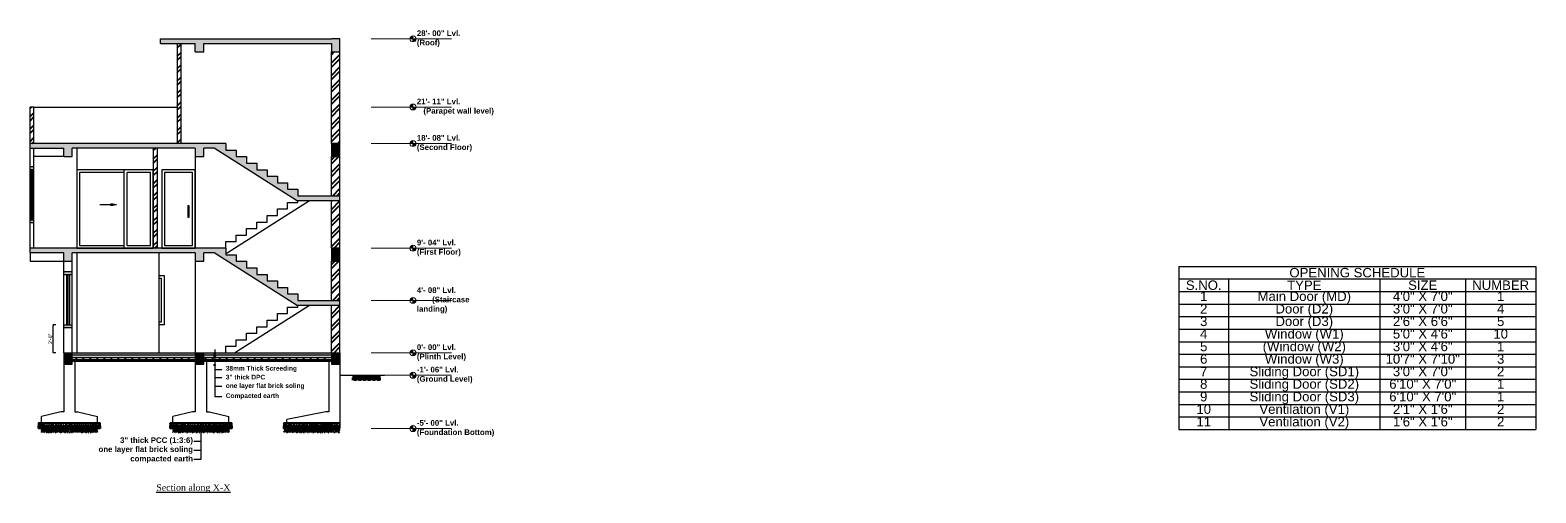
# Model space of a CAD drawing. Header units: inches. Extents: x 115570 to 265311, y 61168 to 314550.
# Drawn here: x 149531 to 151142, y 71288 to 71784 of the extents above; entities that cross this region are included whole.
import ezdxf

# ---------------------------------------------------------------- set-up
doc = ezdxf.new("R2010")
doc.units = ezdxf.units.IN
doc.header["$MEASUREMENT"] = 0
doc.linetypes.add('HIDDEN', pattern=[0.375, 0.25, -0.125])
doc.layers.get('0').update_dxf_attribs({"lineweight": 25})
for name, color, linetype, lineweight in [('0 dimension lines', 4, 'Continuous', 18), ('0 Hidden Line-0.09', 34, 'HIDDEN', 9), ('0 wall', 7, 'Continuous', 40), ('Dimension-0.13', 114, 'Continuous', 13), ('Text-0.2', 7, 'Continuous', 20)]:
    doc.layers.add(name, color=color, linetype=linetype, lineweight=lineweight)
doc.layers.add('doors and windows', color=240, linetype='Continuous')
doc.styles.add('arial', font='arial.ttf')
doc.styles.add('arial.', font='arial.ttf')
doc.styles.get("Standard").update_dxf_attribs({"font": 'arial.ttf'})
doc.dimstyles.new('boundary wall dimension line', dxfattribs={"dimscale": 0, "dimtxt": 4, "dimasz": 1, "dimexe": 0.5, "dimexo": 3, "dimgap": 1, "dimtad": 1, "dimdec": 0, "dimrnd": 0.25, "dimzin": 3, "dimdsep": 46, "dimlunit": 4, "dimtxsty": 'arial.', "dimblk": 'DOT', "dimcen": 3, "dimdle": 6, "dimclrd": 4, "dimclre": 256, "dimclrt": 7, "dimazin": 0, "dimtfac": 1, "dimtdec": 0, "dimtix": 1, "dimtmove": 2, "dimatfit": 3, "dimfxl": 3, "dimfxlon": 1, "dimtolj": 1, "dimtzin": 0, "dimlwd": -1, "dimlwe": -1, "dimarcsym": 0})
pattern_1 = [(225, (28770.473, 34744.41), (6.6291261, -6.6291261), []), (225, (28766.053, 34744.41), (6.6291261, -6.6291261), [])]
pattern_2 = [(0, (28770.4727, 34744.41), (0, 3.75), []), (90, (28770.473, 34744.41), (-7.5, 5e-16), [3.75, -3.75]), (90, (28774.223, 34744.41), (-7.5, 5e-16), [-3.75, 3.75])]

# ---------------------------------------------------------------- blocks, each defined once
blk = doc.blocks.new('A$C491C4D06')
at = {"layer": 'Dimension-0.13'}
for points in [[(0, 0), (0, 250, 0.4142136), (-250, 0)], [(0, -250, 0.4142136), (250, 0), (0, 0)]]:
    blk.add_hatch(color=256, dxfattribs=at).paths.add_polyline_path(points)
for p, q in [((0, -250), (0, 250)), ((-250, 0), (2739, 0))]:
    blk.add_line(p, q, dxfattribs=at)
blk.add_circle((0, 0), 250, dxfattribs=at)
blk = doc.blocks.new('_Dot')
at = {"color": 0, "linetype": 'ByBlock', "lineweight": -2}
blk.add_line((-0.5, 0), (-1, 0), dxfattribs=at)
at = {"color": 0, "linetype": 'ByBlock', "const_width": 0.5}
blk.add_lwpolyline([(-0.25, 0, 1), (0.25, 0, 1)], format="xyb", close=True, dxfattribs=at)
blk = doc.blocks.new('*D302')
at = {"transparency": 16777216}
for p, q in [((149559, 71468.2), (149555.5, 71468.2)), ((149559, 71438.2), (149555.5, 71438.2))]:
    blk.add_line(p, q, dxfattribs=at)
at = {"color": 4, "transparency": 16777216}
blk.add_line((149556, 71439.2), (149556, 71467.2), dxfattribs=at)
at = {"layer": 'Defpoints', "color": 0, "transparency": 16777216}
for p in [(149556, 71468.2), (149567.3, 71468.2), (149567.3, 71438.2)]:
    blk.add_point(p, dxfattribs=at)
at = {"color": 4, "transparency": 16777216}
for p, rotation in [((149556, 71468.2), 90), ((149556, 71438.2), 270)]:
    blk.add_blockref('_Dot', p, dxfattribs=dict(at, rotation=rotation))
at = {"color": 7, "transparency": 16777216, "insert": (149552.9, 71453.2), "char_height": 4, "attachment_point": 5, "rotation": 90, "style": 'arial.'}
blk.add_mtext('\\A1;2\'-6"', dxfattribs=at)
blk = doc.blocks.new('*T307')
at = {"color": 0, "linetype": 'ByBlock', "lineweight": -2, "transparency": 16777216}
for p, q in [((0, 0), (382.1, 0)), ((0, 0), (0, -174.5)), ((382.1, 0), (382.1, -174.5)), ((0, -13.4), (382.1, -13.4)), ((53.3, -13.4), (53.4, -174.5)), ((215.2, -13.4), (215.2, -174.5)), ((306.8, -13.4), (306.8, -174.5)), ((0, -26.9), (382.1, -26.8)), ((0, -40.3), (382.1, -40.3)), ((0, -53.7), (382.1, -53.7)), ((0, -67.1), (382.1, -67.1)), ((0, -80.6), (382.1, -80.5)), ((0, -94), (382.1, -94)), ((0, -107.4), (382.1, -107.4)), ((0, -120.8), (382.1, -120.8)), ((0, -134.3), (382.1, -134.2)), ((0, -147.7), (382.1, -147.7)), ((0, -161.1), (382.1, -161.1)), ((0, -174.5), (382.1, -174.5))]:
    blk.add_line(p, q, dxfattribs=at)
at = {"color": 0, "transparency": 16777216, "rotation": 0.0006}
for s, insert, char_height, width, attachment_point in [('S.NO.', (26.7, -20.1), 10.06, 53.343, 5), ('TYPE', (134.3, -20.1), 10.06, 161.846, 5), ('OPENING SCHEDULE', (191, -6.7), 10.064, 382.054, 5), ('SIZE', (261, -20.1), 10.06, 91.564, 5), ('NUMBER', (344.4, -20.1), 10.06, 75.281, 5), ('1', (26.7, -26.9), 10.1, 53.343, 2), ('Main Door (MD)', (134.3, -26.9), 10.064, 161.846, 2), ('4\'0" X 7\'0"', (261, -26.9), 10.064, 91.564, 2), ('1', (344.4, -26.9), 10.1, 75.281, 2), ('2', (26.7, -40.3), 10.1, 53.343, 2), ('Door (D2)', (134.3, -40.3), 10.06, 161.846, 2), ('3\'0" X 7\'0"', (261, -40.3), 10.064, 91.564, 2), ('4', (344.4, -40.3), 10.1, 75.281, 2), ('3', (26.7, -53.7), 10.1, 53.343, 2), ('Door (D3)', (134.3, -53.7), 10.06, 161.846, 2), ('2\'6" X 6\'6"', (261, -53.7), 10.064, 91.564, 2), ('5', (344.4, -53.7), 10.1, 75.281, 2), ('4', (26.7, -67.1), 10.1, 53.343, 2), ('(Window (W2)', (134.3, -80.6), 10.064, 161.846, 2), ('Window (W1)', (134.3, -67.1), 10.064, 161.846, 2), ('5\'0" X 4\'6"', (261, -67.1), 10.064, 91.564, 2), ('3\'0" X 4\'6"', (261, -80.6), 10.064, 91.564, 2), ('10', (344.4, -67.1), 10.06, 75.281, 2), ('5', (26.7, -80.6), 10.1, 53.343, 2), ('6', (26.7, -94), 10.1, 53.343, 2), ('Window (W3)', (134.3, -94), 10.064, 161.846, 2), ('10\'7" X 7\'10"', (261, -94), 10.064, 91.564, 2), ('3', (344.4, -94), 10.1, 75.281, 2), ('1', (344.4, -80.6), 10.1, 75.281, 2), ('7', (26.7, -107.4), 10.1, 53.343, 2), ('Sliding Door (SD1)', (134.3, -107.4), 10.064, 161.846, 2), ('3\'0" X 7\'0"', (261, -107.4), 10.064, 91.564, 2), ('2', (344.4, -107.4), 10.1, 75.281, 2), ('8', (26.7, -120.8), 10.1, 53.343, 2), ('Sliding Door (SD2)', (134.3, -120.8), 10.064, 161.846, 2), ('6\'10" X 7\'0"', (261, -120.8), 10.064, 91.564, 2), ('1', (344.4, -120.8), 10.1, 75.281, 2), ('9', (26.7, -134.3), 10.1, 53.343, 2), ('Sliding Door (SD3)', (134.3, -134.3), 10.064, 161.846, 2), ('6\'10" X 7\'0"', (261, -134.3), 10.064, 91.564, 2), ('1', (344.4, -134.3), 10.1, 75.281, 2), ('10', (26.7, -147.7), 10.06, 53.343, 2), ('Ventilation (V1)', (134.3, -147.7), 10.064, 161.846, 2), ('Ventilation (V2)', (134.3, -161.1), 10.064, 161.846, 2), ('2\'1" X 1\'6" ', (261, -147.7), 10.064, 91.564, 2), ('1\'6" X 1\'6"', (261, -161.1), 10.064, 91.564, 2), ('2', (344.4, -147.7), 10.1, 75.281, 2), ('2', (344.4, -161.1), 10.1, 75.281, 2), ('11', (26.7, -161.1), 10.06, 53.343, 2)]:
    blk.add_mtext(s, dxfattribs=dict(at, insert=insert, char_height=char_height, width=width, attachment_point=attachment_point))

msp = doc.modelspace()

# ---------------------------------------------------------------- hatches: boundary and pattern name
at = {"transparency": 33554610}
h = msp.add_hatch(color=6, dxfattribs=at)
h.dxf.hatch_style = 1
h.paths.add_polyline_path([(149617.68, 71597.57), (149623.92, 71596.55), (149617.68, 71595.53)])
at = {"layer": '0 dimension lines', "ltscale": 10, "transparency": 33554562}
h = msp.add_hatch(color=0, dxfattribs=at)
h.dxf.hatch_style = 1
h.paths.add_polyline_path([(149714.08, 71361.63), (149714.08, 71360.63, -0.4142136), (149713.57, 71361.13, -0.4142136)])
h.paths.add_polyline_path([(149714.08, 71361.63, -0.4142136), (149714.58, 71361.13, -0.4142136), (149714.08, 71360.63)])
h = msp.add_hatch(color=0, dxfattribs=at)
h.dxf.hatch_style = 1
h.paths.add_polyline_path([(149714.08, 71359.06), (149714.08, 71358.06, -0.4142136), (149713.57, 71358.56, -0.4142136)])
h.paths.add_polyline_path([(149714.08, 71359.06, -0.4142136), (149714.58, 71358.56, -0.4142136), (149714.08, 71358.06)])
h = msp.add_hatch(color=0, dxfattribs=at)
h.dxf.hatch_style = 1
h.paths.add_polyline_path([(149714.08, 71356.51), (149714.08, 71355.51, -0.4142136), (149713.57, 71356.01, -0.4142136)])
h.paths.add_polyline_path([(149714.08, 71356.51, -0.4142136), (149714.58, 71356.01, -0.4142136), (149714.08, 71355.51)])
at = {"layer": '0 wall', "transparency": 33554559}
h = msp.add_hatch(color=256, dxfattribs=at)
h.dxf.hatch_style = 1
h.paths.add_polyline_path([(149717.08, 71769.16), (149853.83, 71769.16), (149853.83, 71760.16), (149862.83, 71760.16), (149862.83, 71774.16), (149853.83, 71774.16), (149670.83, 71774.16), (149670.83, 71769.16), (149708.08, 71769.16), (149708.08, 71760.16), (149717.08, 71760.16)])
at = {"layer": '0 wall', "transparency": 33554585}
h = msp.add_hatch(dxfattribs=at)
h.set_pattern_fill('ANSI32', color=256, scale=25, angle=180)
h.set_pattern_definition(pattern_1)
h.paths.add_polyline_path([(149692.83, 71769.16), (149688.83, 71769.16), (149688.83, 71662.16), (149692.83, 71662.16)])
h = msp.add_hatch(dxfattribs=at)
h.set_pattern_fill('ANSI32', color=256, scale=25, angle=180)
h.set_pattern_definition(pattern_1)
h.paths.add_polyline_path([(149862.83, 71760.16), (149853.83, 71760.16), (149853.83, 71662.16), (149862.83, 71662.16)])
h = msp.add_hatch(dxfattribs=at)
h.set_pattern_fill('ANSI32', color=256, scale=25, angle=180)
h.set_pattern_definition(pattern_1)
h.paths.add_polyline_path([(149535.33, 71701.16), (149531.33, 71701.16), (149531.33, 71662.16), (149535.33, 71662.16)])
at = {"layer": '0 wall', "transparency": 33554559}
h = msp.add_hatch(color=256, dxfattribs=at)
h.dxf.hatch_style = 1
h.paths.add_polyline_path([(149817.82, 71613.16), (149806.82, 71613.16), (149806.82, 71620.16), (149795.82, 71620.16), (149795.82, 71627.16), (149784.82, 71627.16), (149784.82, 71634.16), (149773.82, 71634.16), (149773.82, 71641.16), (149762.82, 71641.16), (149762.82, 71648.16), (149751.82, 71648.16), (149751.82, 71655.16), (149740.82, 71655.16), (149740.82, 71662.16), (149531.33, 71662.16), (149531.33, 71657.16), (149567.33, 71657.16), (149567.33, 71648.16), (149576.33, 71648.16), (149576.33, 71657.16), (149708.08, 71657.16), (149708.08, 71648.16), (149717.08, 71648.16), (149717.08, 71657.16), (149728.37, 71657.16), (149816.37, 71601.16), (149862.83, 71601.16), (149862.83, 71606.16), (149817.82, 71606.16)])
at = {"layer": '0 wall', "transparency": 33554585}
h = msp.add_hatch(dxfattribs=at)
h.set_pattern_fill('ANSI32', color=256, scale=25, angle=180)
h.set_pattern_definition([(225, (28157.619, 34564.384), (6.6291261, -6.6291261), []), (225, (28153.1995, 34564.384), (6.6291261, -6.6291261), [])])
h.paths.add_polyline_path([(149667.08, 71657.16), (149663.08, 71657.16), (149663.08, 71550.16), (149667.08, 71550.16)])
at = {"layer": '0 wall', "transparency": 33554559}
h = msp.add_hatch(color=256, dxfattribs=at)
h.dxf.hatch_style = 1
h.paths.add_polyline_path([(149862.83, 71662.16), (149853.83, 71662.16), (149853.83, 71648.16), (149862.83, 71648.16)])
at = {"layer": '0 wall', "transparency": 33554585}
h = msp.add_hatch(dxfattribs=at)
h.set_pattern_fill('ANSI32', color=256, scale=25, angle=180)
h.set_pattern_definition([(225, (27574.707, 34545.426), (6.6291261, -6.6291261), []), (225, (27570.287, 34545.426), (6.6291261, -6.6291261), [])])
h.paths.add_polyline_path([(149853.83, 71606.16), (149862.83, 71606.16), (149862.83, 71648.16), (149853.83, 71648.16)])
h.paths.add_polyline_path([(149862.83, 71601.16), (149853.83, 71601.16), (149853.83, 71550.16), (149862.83, 71550.16)])
at = {"layer": '0 wall', "transparency": 33554559}
h = msp.add_hatch(color=256, dxfattribs=at)
h.dxf.hatch_style = 1
h.paths.add_polyline_path([(149535.33, 71580.16), (149531.33, 71580.16), (149531.33, 71577.16), (149535.33, 71577.16)])
h.paths.add_polyline_path([(149535.33, 71637.16), (149531.33, 71637.16), (149531.33, 71634.16), (149535.33, 71634.16)])
h = msp.add_hatch(color=256, dxfattribs=at)
h.dxf.hatch_style = 1
h.paths.add_polyline_path([(149817.82, 71501.16), (149806.82, 71501.16), (149806.82, 71508.16), (149795.82, 71508.16), (149795.82, 71515.16), (149784.82, 71515.16), (149784.82, 71522.16), (149773.82, 71522.16), (149773.82, 71529.16), (149762.82, 71529.16), (149762.82, 71536.16), (149751.82, 71536.16), (149751.82, 71543.16), (149740.82, 71543.16), (149740.82, 71550.16), (149531.33, 71550.16), (149531.33, 71545.16), (149567.33, 71545.16), (149567.33, 71536.16), (149576.33, 71536.16), (149576.33, 71545.16), (149708.08, 71545.16), (149708.08, 71536.16), (149717.08, 71536.16), (149717.08, 71545.16), (149728.37, 71545.16), (149816.37, 71489.16), (149862.83, 71489.16), (149862.83, 71494.16), (149817.82, 71494.16)])
h = msp.add_hatch(color=256, dxfattribs=at)
h.dxf.hatch_style = 1
h.paths.add_polyline_path([(149862.83, 71550.16), (149853.83, 71550.16), (149853.83, 71536.16), (149862.83, 71536.16)])
at = {"layer": '0 wall', "transparency": 33554585}
h = msp.add_hatch(dxfattribs=at)
h.set_pattern_fill('ANSI32', color=256, scale=25, angle=180)
h.set_pattern_definition([(225, (27574.707, 34433.426), (6.6291261, -6.6291261), []), (225, (27570.287, 34433.426), (6.6291261, -6.6291261), [])])
h.paths.add_polyline_path([(149853.83, 71494.16), (149862.83, 71494.16), (149862.83, 71536.16), (149853.83, 71536.16)])
h.paths.add_polyline_path([(149862.83, 71489.16), (149853.83, 71489.16), (149853.83, 71438.16), (149862.83, 71438.16)])
at = {"layer": '0 wall', "transparency": 33554559}
h = msp.add_hatch(color=256, dxfattribs=at)
h.dxf.hatch_style = 1
h.paths.add_polyline_path([(149576.33, 71525.16), (149567.33, 71525.16), (149567.33, 71522.16), (149576.33, 71522.16)])
h.paths.add_polyline_path([(149576.33, 71468.16), (149567.33, 71468.16), (149567.33, 71465.16), (149576.33, 71465.16)])
h = msp.add_hatch(color=256, dxfattribs=at)
h.dxf.hatch_style = 1
h.paths.add_polyline_path([(149576.33, 71438.16), (149567.33, 71438.16), (149567.33, 71426.16), (149576.33, 71426.16)])
at = {"layer": '0 wall', "transparency": 33554562}
h = msp.add_hatch(color=0, dxfattribs=at)
h.dxf.hatch_style = 1
h.paths.add_polyline_path([(149576.33, 71438.16), (149576.33, 71436.16), (149708.08, 71436.16), (149708.08, 71438.16)])
h = msp.add_hatch(color=0, dxfattribs=at)
h.dxf.hatch_style = 1
h.paths.add_polyline_path([(149576.33, 71436.16), (149576.33, 71433.16), (149708.08, 71433.16), (149708.08, 71436.16)])
h = msp.add_hatch(dxfattribs=at)
h.set_pattern_fill('BRICK', color=0, scale=15)
h.set_pattern_definition([(0, (28624.723, 34744.41), (0, 3.75), []), (90, (28624.723, 34744.41), (-7.5, 5e-16), [3.75, -3.75]), (90, (28628.473, 34744.41), (-7.5, 5e-16), [-3.75, 3.75])])
h.paths.add_polyline_path([(149576.33, 71433.16), (149576.33, 71429.16), (149708.08, 71429.16), (149708.08, 71433.16)])
at = {"layer": '0 wall', "transparency": 33554559}
h = msp.add_hatch(color=256, dxfattribs=at)
h.dxf.hatch_style = 1
h.paths.add_polyline_path([(149717.08, 71438.16), (149708.08, 71438.16), (149708.08, 71426.16), (149717.08, 71426.16)])
at = {"layer": '0 wall', "transparency": 33554562}
h = msp.add_hatch(color=0, dxfattribs=at)
h.dxf.hatch_style = 1
h.paths.add_polyline_path([(149853.83, 71436.16), (149853.83, 71438.16), (149717.08, 71438.16), (149717.08, 71436.16)])
h = msp.add_hatch(color=0, dxfattribs=at)
h.dxf.hatch_style = 1
h.paths.add_polyline_path([(149853.83, 71433.16), (149853.83, 71436.16), (149717.08, 71436.16), (149717.08, 71433.16)])
h = msp.add_hatch(dxfattribs=at)
h.set_pattern_fill('BRICK', color=0, scale=15)
h.set_pattern_definition(pattern_2)
h.paths.add_polyline_path([(149853.83, 71429.16), (149853.83, 71433.16), (149717.08, 71433.16), (149717.08, 71429.16)])
at = {"layer": '0 wall', "transparency": 33554559}
h = msp.add_hatch(color=256, dxfattribs=at)
h.dxf.hatch_style = 1
h.paths.add_polyline_path([(149862.83, 71438.16), (149853.83, 71438.16), (149853.83, 71426.16), (149862.83, 71426.16)])
h = msp.add_hatch(dxfattribs=at)
h.set_pattern_fill('EARTH', color=256, scale=10)
h.set_pattern_definition([(0, (33477.9178, 34389.3053), (2.5, 2.5), [2.5, -2.5]), (0, (33477.9178, 34390.2428), (2.5, 2.5), [2.5, -2.5]), (0, (33477.9178, 34391.1803), (2.5, 2.5), [2.5, -2.5]), (90, (33478.2303, 34391.4928), (-2.5, 2.5), [2.5, -2.5]), (90, (33479.1678, 34391.4928), (-2.5, 2.5), [2.5, -2.5]), (90, (33480.1053, 34391.4928), (-2.5, 2.5), [2.5, -2.5])])
h.paths.add_polyline_path([(149906.29, 71414.19), (149876.22, 71414.19), (149876.22, 71408.7), (149906.29, 71408.7)])
at = {"layer": '0 wall', "transparency": 33554562}
h = msp.add_hatch(dxfattribs=at)
h.set_pattern_fill('AR-CONC', color=0, scale=0.5, angle=30)
h.set_pattern_definition([(80, (-129624.4023, 99048.0557), (3.262708034, 1.52142574), [0.375, -4.125]), (25, (-129624.4023, 99048.0557), (-2.481291233, 2.910209148), [0.3, -3.3]), (130.4514445, (-129624.1305, 99048.1824), (0.78141681, 4.43163485), [0.31870096, -3.50571056]), (76.1842, (-129624.9023, 99048.9217), (5.035088724, 1.95138382), [0.5625, -6.1875]), (126.6356355, (-129624.483, 99049.0843), (1.61190844, 6.55471214), [0.47805171, -5.2585688]), (21.184164, (-129624.9023, 99048.9217), (1.61190844, 6.55471213), [0.45, -4.95]), (51, (-129624.3443, 99048.9552), (3.59123058, -0.251123307), [0.375, -4.125]), (356, (-129624.3443, 99048.955), (-0.75928882, 3.748280133), [0.3, -3.3]), (101.4514447, (-129624.045, 99048.9342), (2.831941733, 3.4971568), [0.31870095, -3.50571056]), (67.5, (-129624.4023, 99048.0557), (-0.7795809165, 1.471872309), [0, -3.26, 0, -3.35, 0, -3.3125]), (37.5, (-129624.4023, 99048.0557), (0.153095232, 2.365526654), [0, -1.91, 0, -3.185, 0, -1.2625]), (357.5, (-129625.368, 99047.4982), (2.3679061335, 1.236890631), [0, -1.25, 0, -3.9, 0, -5.175]), (347.5, (-129625.801, 99047.2482), (2.275007733, 1.891432712), [0, -1.625, 0, -2.59, 0, -3.675])])
h.paths.add_polyline_path([(149606.33, 71363.16), (149540.33, 71363.16), (149540.33, 71360.16), (149606.33, 71360.16)])
h = msp.add_hatch(dxfattribs=at)
h.set_pattern_fill('BRICK', color=0, scale=15)
h.set_pattern_definition([(0, (28629.7268, 34744.41), (0, 3.75), []), (90, (28629.727, 34744.41), (-7.5, 5e-16), [3.75, -3.75]), (90, (28633.477, 34744.41), (-7.5, 5e-16), [-3.75, 3.75])])
h.paths.add_polyline_path([(149606.33, 71360.16), (149573.33, 71360.16), (149573.33, 71357.61, -0.3873206), (149573.83, 71357.16), (149606.33, 71357.16)])
h.paths.add_polyline_path([(149573.33, 71360.16), (149540.33, 71360.16), (149540.33, 71357.16), (149572.83, 71357.16, -0.3873206), (149573.33, 71357.61)])
h = msp.add_hatch(dxfattribs=at)
h.set_pattern_fill('EARTH', color=0, scale=15, angle=30)
h.set_pattern_definition([(30, (-129624.4023, 99048.0557), (1.372595264, 5.122595264), [3.75, -3.75]), (30, (-129625.1055, 99049.2735), (1.372595264, 5.122595264), [3.75, -3.75]), (30, (-129625.8086, 99050.4913), (1.372595264, 5.122595264), [3.75, -3.75]), (120, (-129625.637, 99051.1317), (-5.122595264, 1.372595264), [3.75, -3.75]), (120, (-129624.419, 99051.8348), (-5.122595264, 1.372595264), [3.75, -3.75]), (120, (-129623.2013, 99052.538), (-5.122595264, 1.372595264), [3.75, -3.75])])
h.paths.add_polyline_path([(149573.33, 71354.04, -0.4142136), (149572.83, 71354.54, -0.4142136), (149573.33, 71355.04), (149573.33, 71356.61, -0.4416278), (149572.83, 71357.16), (149543.26, 71357.16), (149543.26, 71352.83), (149573.33, 71352.83)])
h.paths.add_polyline_path([(149603.82, 71357.16), (149573.83, 71357.16, -0.4416278), (149573.33, 71356.61), (149573.33, 71355.04, -0.4142136), (149573.83, 71354.54, -0.4142136), (149573.33, 71354.04), (149573.33, 71352.83), (149603.82, 71352.83)])
h = msp.add_hatch(dxfattribs=at)
h.set_pattern_fill('AR-CONC', color=0, scale=0.5, angle=30)
h.set_pattern_definition([(80, (-129483.6564, 99048.0557), (3.262708034, 1.52142574), [0.375, -4.125]), (25, (-129483.6564, 99048.0557), (-2.481291233, 2.910209148), [0.3, -3.3]), (130.4514445, (-129483.3845, 99048.1824), (0.78141681, 4.43163485), [0.31870096, -3.50571056]), (76.1842, (-129484.1564, 99048.9217), (5.035088724, 1.95138382), [0.5625, -6.1875]), (126.6356355, (-129483.737, 99049.0843), (1.61190844, 6.55471214), [0.47805171, -5.2585688]), (21.184164, (-129484.1564, 99048.9217), (1.61190844, 6.55471213), [0.45, -4.95]), (51, (-129483.5984, 99048.9552), (3.59123058, -0.251123307), [0.375, -4.125]), (356, (-129483.5984, 99048.955), (-0.75928882, 3.748280133), [0.3, -3.3]), (101.4514447, (-129483.299, 99048.9342), (2.831941733, 3.4971568), [0.31870095, -3.50571056]), (67.5, (-129483.6564, 99048.0557), (-0.7795809165, 1.471872309), [0, -3.26, 0, -3.35, 0, -3.3125]), (37.5, (-129483.6564, 99048.0557), (0.153095232, 2.365526654), [0, -1.91, 0, -3.185, 0, -1.2625]), (357.5, (-129484.622, 99047.4982), (2.3679061335, 1.236890631), [0, -1.25, 0, -3.9, 0, -5.175]), (347.5, (-129485.055, 99047.2482), (2.275007733, 1.891432712), [0, -1.625, 0, -2.59, 0, -3.675])])
h.paths.add_polyline_path([(149747.08, 71363.16), (149681.08, 71363.16), (149681.08, 71360.16), (149747.08, 71360.16)])
h = msp.add_hatch(dxfattribs=at)
h.set_pattern_fill('BRICK', color=0, scale=15)
h.set_pattern_definition(pattern_2)
h.paths.add_polyline_path([(149747.08, 71360.16), (149714.08, 71360.16), (149714.08, 71357.61, -0.3873206), (149714.57, 71357.16), (149747.08, 71357.16)])
h.paths.add_polyline_path([(149714.08, 71360.16), (149681.08, 71360.16), (149681.08, 71357.16), (149713.58, 71357.16, -0.3873206), (149714.08, 71357.61)])
h = msp.add_hatch(dxfattribs=at)
h.set_pattern_fill('EARTH', color=0, scale=15, angle=30)
h.set_pattern_definition([(30, (-129483.6564, 99048.0557), (1.372595264, 5.122595264), [3.75, -3.75]), (30, (-129484.3596, 99049.2735), (1.372595264, 5.122595264), [3.75, -3.75]), (30, (-129485.0627, 99050.4913), (1.372595264, 5.122595264), [3.75, -3.75]), (120, (-129484.891, 99051.1317), (-5.122595264, 1.372595264), [3.75, -3.75]), (120, (-129483.6733, 99051.8348), (-5.122595264, 1.372595264), [3.75, -3.75]), (120, (-129482.4554, 99052.538), (-5.122595264, 1.372595264), [3.75, -3.75])])
h.paths.add_polyline_path([(149714.08, 71354.04, -0.4142136), (149713.57, 71354.54, -0.4142136), (149714.08, 71355.04), (149714.08, 71356.61, -0.4416278), (149713.58, 71357.16), (149684.01, 71357.16), (149684.01, 71352.83), (149714.08, 71352.83)])
h.paths.add_polyline_path([(149744.57, 71357.16), (149714.57, 71357.16, -0.4416278), (149714.08, 71356.61), (149714.08, 71355.04, -0.4142136), (149714.58, 71354.54, -0.4142136), (149714.08, 71354.04), (149714.08, 71352.83), (149744.57, 71352.83)])
h = msp.add_hatch(dxfattribs=at)
h.set_pattern_fill('AR-CONC', color=0, scale=0.5, angle=30)
h.set_pattern_definition([(80, (-129744.2107, 99048.0557), (3.262708034, 1.52142574), [0.375, -4.125]), (25, (-129744.2107, 99048.0557), (-2.481291233, 2.910209148), [0.3, -3.3]), (130.4514445, (-129743.9388, 99048.1824), (0.78141681, 4.43163485), [0.31870096, -3.50571056]), (76.1842, (-129744.7107, 99048.9217), (5.035088724, 1.95138382), [0.5625, -6.1875]), (126.6356355, (-129744.291, 99049.0843), (1.61190844, 6.55471214), [0.47805171, -5.2585688]), (21.184164, (-129744.7107, 99048.9217), (1.61190844, 6.55471213), [0.45, -4.95]), (51, (-129744.1527, 99048.9552), (3.59123058, -0.251123307), [0.375, -4.125]), (356, (-129744.1527, 99048.955), (-0.75928882, 3.748280133), [0.3, -3.3]), (101.4514447, (-129743.8534, 99048.9342), (2.831941733, 3.4971568), [0.31870095, -3.50571056]), (67.5, (-129744.2107, 99048.0557), (-0.7795809165, 1.471872309), [0, -3.26, 0, -3.35, 0, -3.3125]), (37.5, (-129744.2107, 99048.0557), (0.153095232, 2.365526654), [0, -1.91, 0, -3.185, 0, -1.2625]), (357.5, (-129745.1763, 99047.4982), (2.3679061335, 1.236890631), [0, -1.25, 0, -3.9, 0, -5.175]), (347.5, (-129745.6093, 99047.2482), (2.275007733, 1.891432712), [0, -1.625, 0, -2.59, 0, -3.675])])
h.paths.add_polyline_path([(149862.83, 71363.16), (149862.83, 71360.16), (149802.83, 71360.16), (149802.83, 71363.16)])
h = msp.add_hatch(dxfattribs=at)
h.set_pattern_fill('BRICK', color=0, scale=15)
h.set_pattern_definition(pattern_2)
edge = h.paths.add_edge_path()
edge.add_line((149856.83, 71360.16), (149802.83, 71360.16))
edge.add_line((149802.83, 71360.16), (149802.83, 71357.16))
edge.add_line((149802.83, 71357.16), (149856.33, 71357.16))
edge.add_arc((149856.83, 71357.11), 0.501, 450, 534.68965, ccw=False)
edge.add_line((149856.83, 71357.61), (149856.83, 71360.16))
edge = h.paths.add_edge_path()
edge.add_line((149862.83, 71360.16), (149862.83, 71357.16))
edge.add_line((149862.83, 71357.16), (149857.32, 71357.16))
edge.add_arc((149856.83, 71357.11), 0.501, 365.31035, 450)
edge.add_line((149856.83, 71357.61), (149856.83, 71360.16))
edge.add_line((149856.83, 71360.16), (149862.83, 71360.16))
h = msp.add_hatch(dxfattribs=at)
h.set_pattern_fill('EARTH', color=0, scale=15, angle=30)
h.set_pattern_definition([(30, (-129744.2107, 99048.0557), (1.372595264, 5.122595264), [3.75, -3.75]), (30, (-129744.9138, 99049.2735), (1.372595264, 5.122595264), [3.75, -3.75]), (30, (-129745.617, 99050.4913), (1.372595264, 5.122595264), [3.75, -3.75]), (120, (-129745.4454, 99051.1317), (-5.122595264, 1.372595264), [3.75, -3.75]), (120, (-129744.2275, 99051.8348), (-5.122595264, 1.372595264), [3.75, -3.75]), (120, (-129743.0097, 99052.538), (-5.122595264, 1.372595264), [3.75, -3.75])])
edge = h.paths.add_edge_path()
edge.add_arc((149856.83, 71354.54), 0.501, 180, 270, ccw=False)
edge.add_arc((149856.83, 71354.54), 0.501, 450, 540, ccw=False)
edge.add_line((149856.83, 71355.04), (149856.83, 71356.61))
edge.add_arc((149856.83, 71357.11), 0.501, 174.68965, 270, ccw=False)
edge.add_line((149856.33, 71357.16), (149802.83, 71357.16))
edge.add_line((149802.83, 71357.16), (149802.83, 71352.83))
edge.add_line((149802.83, 71352.83), (149856.83, 71352.83))
edge.add_line((149856.83, 71352.83), (149856.83, 71354.04))
edge = h.paths.add_edge_path()
edge.add_line((149862.83, 71357.16), (149857.32, 71357.16))
edge.add_arc((149856.83, 71357.11), 0.501, 270, 365.31035, ccw=False)
edge.add_line((149856.83, 71356.61), (149856.83, 71355.04))
edge.add_arc((149856.83, 71354.54), 0.501, 360, 450, ccw=False)
edge.add_arc((149856.83, 71354.54), 0.501, 270, 360, ccw=False)
edge.add_line((149856.83, 71354.04), (149856.83, 71352.83))
edge.add_line((149856.83, 71352.83), (149862.83, 71352.83))
edge.add_line((149862.83, 71352.83), (149862.83, 71357.16))

# ---------------------------------------------------------------- linework, layer by layer
for p, q in [((149670.83, 71774.16), (149853.83, 71774.16)), ((149670.83, 71769.16), (149670.83, 71774.16)), ((149862.83, 71774.16), (149853.83, 71774.16)), ((149862.83, 71662.16), (149862.83, 71774.16)), ((149670.83, 71769.16), (149708.08, 71769.16)), ((149688.83, 71769.16), (149688.83, 71662.16)), ((149692.83, 71662.16), (149692.83, 71769.16)), ((149708.08, 71760.16), (149708.08, 71769.16)), ((149708.08, 71760.16), (149717.08, 71760.16)), ((149717.08, 71760.16), (149717.08, 71769.16)), ((149717.08, 71769.16), (149853.83, 71769.16)), ((149853.83, 71769.16), (149853.83, 71760.16)), ((149853.83, 71662.16), (149853.83, 71760.16)), ((149853.83, 71760.16), (149862.83, 71760.16)), ((149531.33, 71662.16), (149531.33, 71701.16)), ((149535.33, 71701.16), (149531.33, 71701.16)), ((149535.33, 71662.16), (149535.33, 71701.16)), ((149740.82, 71662.16), (149531.33, 71662.16)), ((149531.33, 71545.16), (149531.33, 71662.16)), ((149531.33, 71657.16), (149567.33, 71657.16)), ((149535.33, 71550.16), (149535.33, 71657.16)), ((149567.33, 71648.16), (149567.33, 71657.16)), ((149576.33, 71648.16), (149576.33, 71657.16)), ((149708.08, 71657.16), (149576.33, 71657.16)), ((149581.33, 71657.16), (149581.33, 71550.16)), ((149663.08, 71657.16), (149663.08, 71550.16)), ((149667.08, 71657.16), (149667.08, 71550.16)), ((149708.08, 71657.16), (149708.08, 71648.16)), ((149728.37, 71657.16), (149717.08, 71657.16)), ((149717.08, 71648.16), (149717.08, 71657.16)), ((149816.37, 71601.16), (149728.37, 71657.16)), ((149853.83, 71662.16), (149853.83, 71648.16)), ((149862.83, 71662.16), (149853.83, 71662.16)), ((149862.83, 71550.16), (149862.83, 71662.16)), ((149567.33, 71648.16), (149576.33, 71648.16)), ((149708.08, 71648.16), (149717.08, 71648.16)), ((149853.83, 71606.16), (149853.83, 71648.16)), ((149853.83, 71648.16), (149862.83, 71648.16)), ((149816.37, 71601.16), (149862.83, 71601.16)), ((149817.82, 71606.16), (149862.83, 71606.16)), ((149853.83, 71550.16), (149853.83, 71601.16)), ((149740.82, 71550.16), (149531.33, 71550.16)), ((149567.33, 71545.16), (149531.33, 71545.16)), ((149567.33, 71438.16), (149567.33, 71545.16)), ((149576.33, 71536.16), (149576.33, 71545.16)), ((149708.08, 71545.16), (149576.33, 71545.16)), ((149708.08, 71545.16), (149708.08, 71536.16)), ((149717.08, 71536.16), (149717.08, 71545.16)), ((149728.37, 71545.16), (149717.08, 71545.16)), ((149816.37, 71489.16), (149728.37, 71545.16)), ((149853.83, 71550.16), (149853.83, 71536.16)), ((149862.83, 71550.16), (149853.83, 71550.16)), ((149862.83, 71438.16), (149862.83, 71550.16)), ((149567.33, 71536.16), (149576.33, 71536.16)), ((149576.33, 71438.16), (149576.33, 71536.16)), ((149708.08, 71536.16), (149717.08, 71536.16)), ((149853.83, 71536.16), (149862.83, 71536.16)), ((149853.83, 71494.16), (149853.83, 71536.16)), ((149816.37, 71489.16), (149862.83, 71489.16)), ((149817.82, 71494.16), (149862.83, 71494.16)), ((149853.83, 71438.16), (149853.83, 71489.16)), ((149567.33, 71438.16), (149862.83, 71438.16)), ((149567.33, 71438.16), (149567.33, 71426.16)), ((149567.33, 71438.16), (149567.33, 71375.16)), ((149576.33, 71426.16), (149576.33, 71438.16)), ((149576.33, 71436.16), (149708.08, 71436.16)), ((149576.33, 71433.16), (149708.08, 71433.16)), ((149576.33, 71433.16), (149708.08, 71433.16)), ((149708.08, 71438.16), (149708.08, 71426.16)), ((149708.08, 71438.16), (149708.08, 71375.16)), ((149717.08, 71426.16), (149717.08, 71438.16)), ((149717.08, 71436.16), (149853.83, 71436.16)), ((149717.08, 71433.16), (149853.83, 71433.16)), ((149717.08, 71433.16), (149853.83, 71433.16)), ((149853.83, 71438.16), (149853.83, 71426.16)), ((149862.83, 71426.16), (149862.83, 71438.16)), ((149862.83, 71438.16), (149862.83, 71357.16)), ((149567.33, 71426.16), (149576.33, 71426.16)), ((149576.33, 71429.16), (149708.08, 71429.16)), ((149579.33, 71429.16), (149579.33, 71375.16)), ((149708.08, 71426.16), (149717.08, 71426.16)), ((149717.08, 71429.16), (149853.83, 71429.16)), ((149720.08, 71429.16), (149720.08, 71375.16)), ((149850.83, 71429.16), (149850.83, 71375.16)), ((149853.83, 71426.16), (149862.83, 71426.16)), ((149862.83, 71414.19), (149910.52, 71414.19)), ((149564.33, 71375.16), (149543.33, 71370.16)), ((149543.33, 71363.16), (149543.33, 71370.16)), ((149567.33, 71375.16), (149564.33, 71375.16)), ((149579.33, 71375.16), (149582.33, 71375.16)), ((149582.33, 71375.16), (149603.33, 71370.16)), ((149603.33, 71363.16), (149603.33, 71370.16)), ((149705.08, 71375.16), (149684.08, 71370.16)), ((149684.08, 71363.16), (149684.08, 71370.16)), ((149708.08, 71375.16), (149705.08, 71375.16)), ((149720.08, 71375.16), (149723.08, 71375.16)), ((149723.08, 71375.16), (149744.08, 71370.16)), ((149744.08, 71363.16), (149744.08, 71370.16)), ((149847.83, 71375.16), (149805.83, 71366.66)), ((149805.83, 71363.16), (149805.83, 71366.66)), ((149850.83, 71375.16), (149847.83, 71375.16))]:
    msp.add_line(p, q)
at = {"transparency": 33554534}
msp.add_line((149535.33, 71701.16), (149688.83, 71701.16), dxfattribs=at)
at = {"transparency": 33554559}
for p, q in [((149567.33, 71648.16), (149535.33, 71648.16)), ((149531.33, 71545.16), (149531.33, 71536.16)), ((149531.33, 71536.16), (149567.33, 71536.16))]:
    msp.add_line(p, q, dxfattribs=at)
at = {"color": 1, "transparency": 33554636}
for p, q in [((149708.08, 71648.16), (149708.08, 71550.16)), ((149581.33, 71545.16), (149581.33, 71438.16)), ((149708.08, 71536.16), (149708.08, 71438.16))]:
    msp.add_line(p, q, dxfattribs=at)
at = {"color": 6, "transparency": 33554610}
for p, q in [((149584.33, 71631.16), (149584.33, 71553.16)), ((149632.08, 71631.16), (149584.33, 71631.16)), ((149632.08, 71550.16), (149632.08, 71634.16)), ((149660.08, 71631.16), (149635.08, 71631.16)), ((149635.08, 71553.16), (149635.08, 71631.16)), ((149660.08, 71553.16), (149660.08, 71631.16)), ((149617.68, 71596.55), (149605.97, 71596.55)), ((149623.92, 71596.55), (149617.68, 71597.57)), ((149617.68, 71597.57), (149617.68, 71595.53)), ((149623.92, 71596.55), (149617.68, 71595.53)), ((149584.33, 71553.16), (149632.08, 71553.16)), ((149635.08, 71553.16), (149660.08, 71553.16))]:
    msp.add_line(p, q, dxfattribs=at)
at = {"transparency": 33554610}
for p, q in [((149742.28, 71545.16), (149830.28, 71601.16)), ((149740.82, 71545.16), (149742.28, 71545.16)), ((149750.14, 71438.16), (149830.28, 71489.16))]:
    msp.add_line(p, q, dxfattribs=at)
at = {"color": 2, "transparency": 33554559}
msp.add_line((149669.08, 71545.16), (149669.08, 71438.16), dxfattribs=at)
at = {"ltscale": 10, "transparency": 33554687}
for p, q in [((149728.79, 71441.74), (149728.79, 71391.48)), ((149728.79, 71420.5), (149736.53, 71420.5)), ((149728.79, 71411.77), (149736.53, 71411.77)), ((149728.79, 71402.44), (149736.53, 71402.44)), ((149728.79, 71391.48), (149736.53, 71391.48)), ((149714.08, 71362.7), (149714.08, 71323.98)), ((149714.08, 71343.45), (149706.33, 71343.45)), ((149714.08, 71333.56), (149706.33, 71333.56)), ((149714.08, 71323.98), (149706.33, 71323.98))]:
    msp.add_line(p, q, dxfattribs=at)
for points in [[(149740.82, 71662.16), (149740.82, 71655.16), (149751.82, 71655.16), (149751.82, 71648.16), (149762.82, 71648.16), (149762.82, 71641.16), (149773.82, 71641.16), (149773.82, 71634.16), (149784.82, 71634.16), (149784.82, 71627.16), (149795.82, 71627.16), (149795.82, 71620.16), (149806.82, 71620.16), (149806.82, 71613.16), (149817.82, 71613.16), (149817.82, 71606.16)], [(149740.82, 71550.16), (149740.82, 71543.16), (149751.82, 71543.16), (149751.82, 71536.16), (149762.82, 71536.16), (149762.82, 71529.16), (149773.82, 71529.16), (149773.82, 71522.16), (149784.82, 71522.16), (149784.82, 71515.16), (149795.82, 71515.16), (149795.82, 71508.16), (149806.82, 71508.16), (149806.82, 71501.16), (149817.82, 71501.16), (149817.82, 71494.16)]]:
    msp.add_lwpolyline(points)
at = {"color": 6, "transparency": 33554610}
for points in [[(149663.08, 71634.16), (149581.33, 71634.16), (149581.33, 71550.16), (149663.08, 71550.16)], [(149672.08, 71550.16), (149708.08, 71550.16), (149708.08, 71634.16), (149672.08, 71634.16)], [(149675.08, 71553.16), (149705.08, 71553.16), (149705.08, 71631.16), (149675.08, 71631.16)], [(149701.67, 71595.6), (149700.21, 71595.6), (149700.21, 71583.21), (149701.67, 71583.21)]]:
    msp.add_lwpolyline(points, close=True, dxfattribs=at)
at = {"transparency": 33554610}
for points in [[(149740.82, 71550.16), (149740.82, 71557.16), (149751.82, 71557.16), (149751.82, 71564.16), (149762.82, 71564.16), (149762.82, 71571.16), (149773.82, 71571.16), (149773.82, 71578.16), (149784.82, 71578.16), (149784.82, 71585.16), (149795.82, 71585.16), (149795.82, 71592.16), (149806.82, 71592.16), (149806.82, 71599.16), (149817.82, 71599.16), (149817.82, 71601.16)], [(149740.82, 71438.16), (149740.82, 71445.16), (149751.82, 71445.16), (149751.82, 71452.16), (149762.82, 71452.16), (149762.82, 71459.16), (149773.82, 71459.16), (149773.82, 71466.16), (149784.82, 71466.16), (149784.82, 71473.16), (149795.82, 71473.16), (149795.82, 71480.16), (149806.82, 71480.16), (149806.82, 71487.16), (149817.82, 71487.16), (149817.82, 71489.16)]]:
    msp.add_lwpolyline(points, dxfattribs=at)
at = {"color": 3, "transparency": 33554483}
for points in [[(149669.08, 71520.96), (149674.7, 71520.96), (149674.7, 71468.16), (149669.08, 71468.16)], [(149669.08, 71517.96), (149671.7, 71517.96), (149671.7, 71471.16), (149669.08, 71471.16)]]:
    msp.add_lwpolyline(points, dxfattribs=at)
at = {"ltscale": 10, "transparency": 33554687}
for centre, radius in [((149728.79, 71437.72), 0.9), ((149728.79, 71434.79), 0.9), ((149728.79, 71429.96), 0.9), ((149728.79, 71425.13), 0.9), ((149714.08, 71361.13), 0.501), ((149714.08, 71358.56), 0.501), ((149714.08, 71356.01), 0.501)]:
    msp.add_circle(centre, radius, dxfattribs=at)
at = {"layer": '0 Hidden Line-0.09', "ltscale": 500, "transparency": 33554687}
for points in [[(149982.12, 71774.16), (149896.32, 71774.16)], [(149982.12, 71701.16), (149896.32, 71701.16)], [(149982.12, 71662.16), (149896.32, 71662.16)], [(149982.12, 71550.16), (149896.32, 71550.16)], [(149982.12, 71494.16), (149896.32, 71494.16)], [(149982.12, 71438.16), (149896.32, 71438.16)], [(149982.12, 71414.19), (149896.32, 71414.19)], [(149982.12, 71357.16), (149896.32, 71357.16)]]:
    msp.add_lwpolyline(points, dxfattribs=at)
at = {"layer": '0 wall', "transparency": 33554687}
for p, q in [((149540.33, 71363.16), (149606.33, 71363.16)), ((149540.33, 71363.16), (149540.33, 71360.16)), ((149540.33, 71360.16), (149606.33, 71360.16)), ((149540.33, 71357.16), (149540.33, 71360.16)), ((149606.33, 71357.16), (149540.33, 71357.16)), ((149606.33, 71360.16), (149606.33, 71363.16)), ((149606.33, 71360.16), (149606.33, 71357.16)), ((149681.08, 71363.16), (149747.08, 71363.16)), ((149681.08, 71363.16), (149681.08, 71360.16)), ((149681.08, 71360.16), (149747.08, 71360.16)), ((149681.08, 71357.16), (149681.08, 71360.16)), ((149747.08, 71357.16), (149681.08, 71357.16)), ((149747.08, 71360.16), (149747.08, 71363.16)), ((149747.08, 71360.16), (149747.08, 71357.16)), ((149802.83, 71363.16), (149862.83, 71363.16)), ((149802.83, 71363.16), (149802.83, 71360.16)), ((149802.83, 71360.16), (149862.83, 71360.16)), ((149802.83, 71357.16), (149802.83, 71360.16)), ((149862.83, 71357.16), (149802.83, 71357.16))]:
    msp.add_line(p, q, dxfattribs=at)
at = {"layer": 'doors and windows', "transparency": 33554687}
for p, q in [((149535.33, 71637.16), (149531.33, 71637.16)), ((149535.33, 71634.16), (149531.33, 71634.16)), ((149535.33, 71580.16), (149531.33, 71580.16)), ((149535.33, 71577.16), (149531.33, 71577.16)), ((149567.33, 71525.16), (149576.33, 71525.16)), ((149567.33, 71522.16), (149576.33, 71522.16)), ((149570.33, 71522.16), (149570.33, 71468.16)), ((149571.83, 71522.16), (149571.83, 71468.16)), ((149573.33, 71522.16), (149573.33, 71468.16)), ((149567.33, 71468.16), (149576.33, 71468.16)), ((149567.33, 71465.16), (149576.33, 71465.16))]:
    msp.add_line(p, q, dxfattribs=at)
at = {"layer": 'doors and windows', "lineweight": 13, "transparency": 33554687}
for p, q in [((149532.33, 71634.16), (149532.33, 71580.16)), ((149533.33, 71634.16), (149533.33, 71580.16)), ((149534.33, 71634.16), (149534.33, 71580.16))]:
    msp.add_line(p, q, dxfattribs=at)

# ---------------------------------------------------------------- block references
msp.add_blockref('*T307', (150760.24, 71530.62))
at = {"layer": 'Dimension-0.13', "transparency": 33554687, "xscale": 0.01299999998882413, "yscale": 0.01299999998882413, "zscale": 0.01299999998882413}
for p in [(149940.94, 71774.16), (149940.94, 71701.16), (149940.94, 71662.16), (149940.94, 71550.16), (149940.94, 71494.16), (149940.94, 71438.16), (149940.94, 71414.19), (149940.94, 71357.16)]:
    msp.add_blockref('A$C491C4D06', p, dxfattribs=at)

# ---------------------------------------------------------------- texts
at = {"ltscale": 100, "transparency": 33554687, "insert": (149666.32, 71297.6), "char_height": 6, "attachment_point": 1}
msp.add_mtext_dynamic_manual_height_columns('{\\fTimes New Roman|b0|i0|c0|p18;\\H1.16667x;\\LSection along X-X}', width=234.2886, gutter_width=148.67, heights=[31.46], dxfattribs=at)
at = {"layer": 'Text-0.2', "ltscale": 80, "transparency": 33554687, "style": 'arial'}
for s, insert, char_height, width, attachment_point in [('{\\fArial|b1|i0|c0|p34;28\'- 00" Lvl.                                                         (Roof)} ', (149945.1, 71774.31), 6, 61.8082, 4), ('{\\fArial|b1|i0|c0|p34;21\'- 11" Lvl.                                                         (Parapet wall level)} ', (149945.1, 71701.31), 6, 85.4548, 4), ('{\\fArial|b1|i0|c0|p34;18\'- 08" Lvl.                                                         (Second Floor)} ', (149945.1, 71662.31), 6, 61.8082, 4), ('{\\fArial|b1|i0|c0|p34;9\'- 04" Lvl.                                                         (First Floor)}', (149945.1, 71550.31), 6, 61.8082, 4), ('{\\fArial|b1|i0|c0|p34;4\'- 08" Lvl.                                                         (Staircase landing)} ', (149945.1, 71494.31), 6, 77.5526, 4), ('{\\fArial|b1|i0|c0|p34;0\'- 00" Lvl.                                                         (Plinth Level)} ', (149945.1, 71438.31), 6, 61.8082, 4), ('\\pi-15,l20,t20;{\\fArial|b1|i0|c0|p34;38mm Thick Screeding }', (149735.69, 71420.88), 5, 210.2821, 4), ('\\pi-15,l20,t20;{\\fArial|b1|i0|c0|p34;3" thick DPC}', (149735.69, 71412.15), 5, 210.2821, 4), ('{\\fArial|b1|i0|c0|p34;-1\'- 06" Lvl.                                                         (Ground Level)} ', (149945.1, 71414.34), 6, 61.8082, 4), ('\\pi-15,l20,t20;{\\fArial|b1|i0|c0|p34;one layer flat brick soling}', (149735.69, 71402.28), 5, 210.2821, 4), ('\\pi-15,l20,t20;{\\fArial|b1|i0|c0|p34;Compacted earth}', (149735.69, 71391.58), 5, 210.2821, 4), ('{\\fArial|b1|i0|c0|p34;-5\'- 00" Lvl.                                                         (Foundation Bottom)} ', (149945.1, 71357.31), 6, 88.9618, 4), ('\\pi-18,l24,t24;{\\fArial|b1|i0|c0|p34;one layer flat brick soling }', (149705.58, 71334.12), 6, 213.9065, 6), ('\\pi-18,l24,t24;{\\fArial|b1|i0|c0|p34;3" thick PCC (1:3:6)}', (149705.58, 71343.83), 6, 91.4399, 6), ('\\pi-18,l24,t24;{\\fArial|b1|i0|c0|p34;compacted earth}', (149705.58, 71324.08), 6, 91.4399, 6)]:
    msp.add_mtext(s, dxfattribs=dict(at, insert=insert, char_height=char_height, width=width, attachment_point=attachment_point))

# ---------------------------------------------------------------- dimensions: what is measured, and where the dimension line sits
dim = msp.add_linear_dim(base=(149555.96, 71468.16), p1=(149567.33, 71438.16), p2=(149567.33, 71468.16), angle=90, dimstyle='boundary wall dimension line', override={"dimscale": 1})
dim.commit()
dim.dimension.update_dxf_attribs({"geometry": '*D302', "text_midpoint": (149552.92, 71453.16)})

doc.saveas('drawing.dxf')
